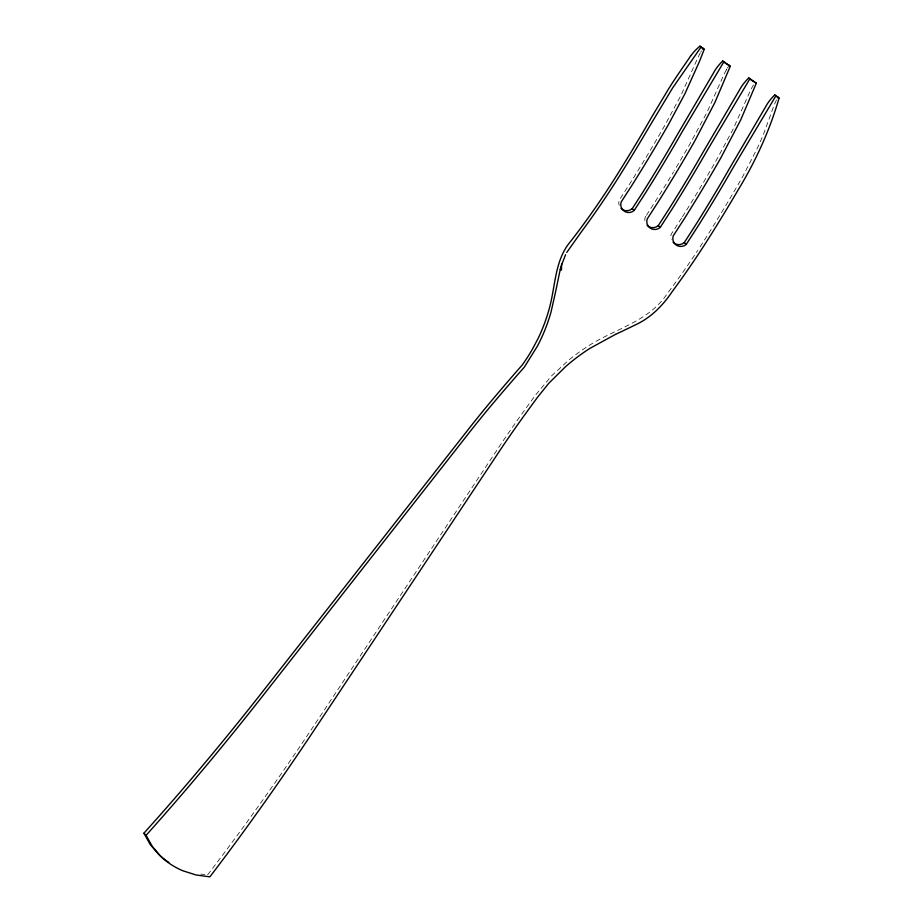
<?xml version="1.0" encoding="UTF-8"?>
<svg xmlns="http://www.w3.org/2000/svg" width="923" height="923" viewBox="0 0 923 923"><rect width="100%" height="100%" fill="white"/><g stroke="black" fill="none" stroke-linecap="round" stroke-linejoin="round"><path stroke-width="0.69" stroke-dasharray="4.62 3.46" d="M700.303 52.911L699.738 53.949A12.749 2.457 -62.2 0 0 697.673 58.126L680.966 95.392L664.537 125.851A334.461 65.695 -56.9 0 1 629.567 184.115L619.229 200.153A8.203 8.042 -42 0 0 619.218 205.356M726.332 69.883L725.766 70.909A12.749 2.457 -62.2 0 0 723.701 75.098L706.995 112.352L690.566 142.811A334.461 65.695 -56.9 0 1 674.275 170.651M681.624 218.047L671.286 234.084A8.203 8.042 -42 0 0 671.275 239.288M646.481 215.255L655.595 201.087A334.461 65.695 -56.9 0 0 673.548 171.863M645.765 216.34L645.258 217.113A8.203 8.042 -42 0 0 644.865 220.609M207.687 874.773L219.974 858.586A671.067 130.778 -59.2 0 0 254.367 811.848L263.032 799.71A671.552 130.87 -59.2 0 0 315.228 723.678L500.578 444.609A278.746 54.319 -59.2 0 1 522.268 413.354A581.432 113.31 -59.2 0 1 535.513 395.102L551.827 375.603L568.856 360.028A219.628 191.13 12.4 0 1 587.743 346.356C614.13 328.934 648.869 321.746 667.075 293.837A168.113 33.02 -56.9 0 0 697.834 250.271M200.718 874.127L204.894 874.519M706.96 236.103A168.113 33.02 -56.9 0 1 698.538 249.187M776.508 99.846A13.014 2.434 -67.5 0 0 775.043 103.03L774.57 104.126A12.957 2.434 -66.6 0 0 772.551 109.479L764.002 132.889A442.671 396.452 56.9 0 1 757.633 147.611L742.623 176.743A334.461 65.695 -56.9 0 1 707.653 235.019M753.537 84.858A12.749 2.457 -62.2 0 0 752.372 86.843L751.807 87.881A12.749 2.457 -62.2 0 0 749.73 92.058L733.024 129.324L716.594 159.783A334.461 65.695 -56.9 0 1 682.385 216.836M726.343 69.871A12.749 2.457 -62.2 0 1 726.932 68.867M727.509 67.898A12.749 2.457 -62.2 0 1 728.097 66.964M700.88 51.907A12.76 2.446 -62.7 0 1 701.457 50.927"/><path stroke-width="1.38" d="M561.646 264.174L561.461 270.081L560.284 269.343L560.953 266.539L565.568 254.736M560.284 269.343L559.165 274.535A345.294 55.276 -83.8 0 1 554.919 294.852L551.066 311.882A228.073 198.491 12.4 0 1 537.451 346.079L524.264 367.25L516.049 376.549A566.018 111.879 -54.6 0 0 494.59 401.54A265.974 52.576 -54.6 0 0 471.457 429.806L264.059 694.234A684.635 135.323 -54.6 0 1 204.629 767.659L194.776 779.37A684.474 135.3 -54.6 0 1 146.111 835.28L152.295 846.437L160.694 856.302A65.291 55.634 14.1 0 0 182.962 870.816L196.057 874.969L209.879 876.85A684.474 133.385 -59.2 0 0 253.64 817.743L262.478 805.364A684.635 133.42 -59.2 0 0 315.666 727.866L500.889 448.993A265.974 51.826 -59.2 0 1 521.599 419.157A566.018 110.299 -59.2 0 1 537.682 397.063L548.816 383.253L565.141 367.077A220.239 191.661 12.4 0 1 589.889 348.386L615.537 334.368M673.086 242.253A8.203 8.042 -42 0 0 684.301 242.564L694.638 226.527A334.461 65.695 -56.9 0 0 729.608 168.263L767.475 103.618A12.749 2.538 -51.6 0 1 770.232 99.892L770.982 98.98A12.76 2.538 -51.1 0 1 774.755 94.931L779.081 98.069C769.736 130.42 755.625 161.248 738.123 189.976A347.902 68.337 -56.9 0 1 710.456 235.527A181.508 35.651 -56.9 0 1 672.232 291.576C663.037 305.294 651.096 317.524 635.982 324.608A345.294 66.052 -29.8 0 1 615.537 334.368M690.589 56.061A12.957 2.584 -47.2 0 1 694.131 51.7L694.938 50.811A13.014 2.596 -46.3 0 1 699.922 46.15L704.249 49.288L699.392 61.61L684.797 94.008L668.748 124.017A347.902 68.337 -56.9 0 1 632.37 184.623L621.167 201.987A8.203 8.042 -42 0 0 634.182 210.467L645.385 193.115A347.902 68.337 -56.9 0 0 681.762 132.497L723.77 62.014L722.697 60.999A12.76 2.538 -51.1 0 0 718.925 65.048L718.175 65.96A12.749 2.538 -51.6 0 0 715.417 69.686L677.551 134.331A334.461 65.695 -56.9 0 1 642.581 192.595L632.243 208.633A8.203 8.042 -42 0 1 621.029 208.321M722.697 60.999L730.278 66.26L714.829 102.626L694.777 140.988A347.902 68.337 -56.9 0 1 658.399 201.595L647.196 218.959A8.203 8.042 -42 0 0 660.21 227.439L671.413 210.075A347.902 68.337 -56.9 0 0 707.791 149.468L749.799 78.974L748.726 77.959A12.76 2.538 -51.1 0 0 744.953 82.02L744.203 82.932A12.749 2.538 -51.6 0 0 741.446 86.658L703.58 151.303A334.461 65.695 -56.9 0 1 668.61 209.567L658.272 225.604A8.203 8.042 -42 0 1 647.058 225.281M748.726 77.959L756.306 83.22L740.857 119.598L720.805 157.948A347.902 68.337 -56.9 0 1 684.428 218.555L673.225 235.919A8.203 8.042 -42 0 0 686.239 244.399L697.442 227.046A347.902 68.337 -56.9 0 0 733.82 166.428L775.828 95.946L774.755 94.931M566.745 252.475L581.121 232.192A181.508 35.651 -56.9 0 0 619.356 176.143A347.902 68.337 -56.9 0 0 647.011 130.593L672.763 87.731L700.995 47.165L699.922 46.15M690.589 56.061L676.882 76.113A442.671 396.452 56.9 0 0 668.298 89.381L651.523 117.371A334.461 65.695 -56.9 0 1 616.552 175.635A168.113 33.02 -56.9 0 1 570.806 241.168C554.331 260.228 555.658 286.868 548.908 309.851A227.508 197.995 12.4 0 1 538.086 338.51L532.271 349.459A237.673 204.491 13.3 0 1 522.095 365.196L517.699 370.169A581.963 115.029 -54.6 0 0 495.57 395.944A278.746 55.092 -54.6 0 0 471.341 425.549L263.805 690.15A671.552 132.739 -54.6 0 1 205.483 762.202L195.826 773.693A671.067 132.647 -54.6 0 1 157.568 817.916L143.919 833.215L150.091 844.372L158.502 854.225A65.291 55.634 14.1 0 0 168.84 862.44M700.995 47.165L704.249 49.288M723.77 62.014L730.278 66.26M749.799 78.974L756.306 83.22M775.828 95.946L779.081 98.069M684.301 242.564L686.239 244.399M658.272 225.604L660.21 227.439M632.243 208.633L634.182 210.467M143.919 833.215L146.111 835.28M702.611 49.104A12.76 2.446 -62.7 0 1 703.176 48.273M728.639 66.064A12.76 2.446 -62.7 0 1 729.205 65.233M777.512 97.919A13.014 2.434 -67.5 0 1 778.008 97.042"/></g></svg>
